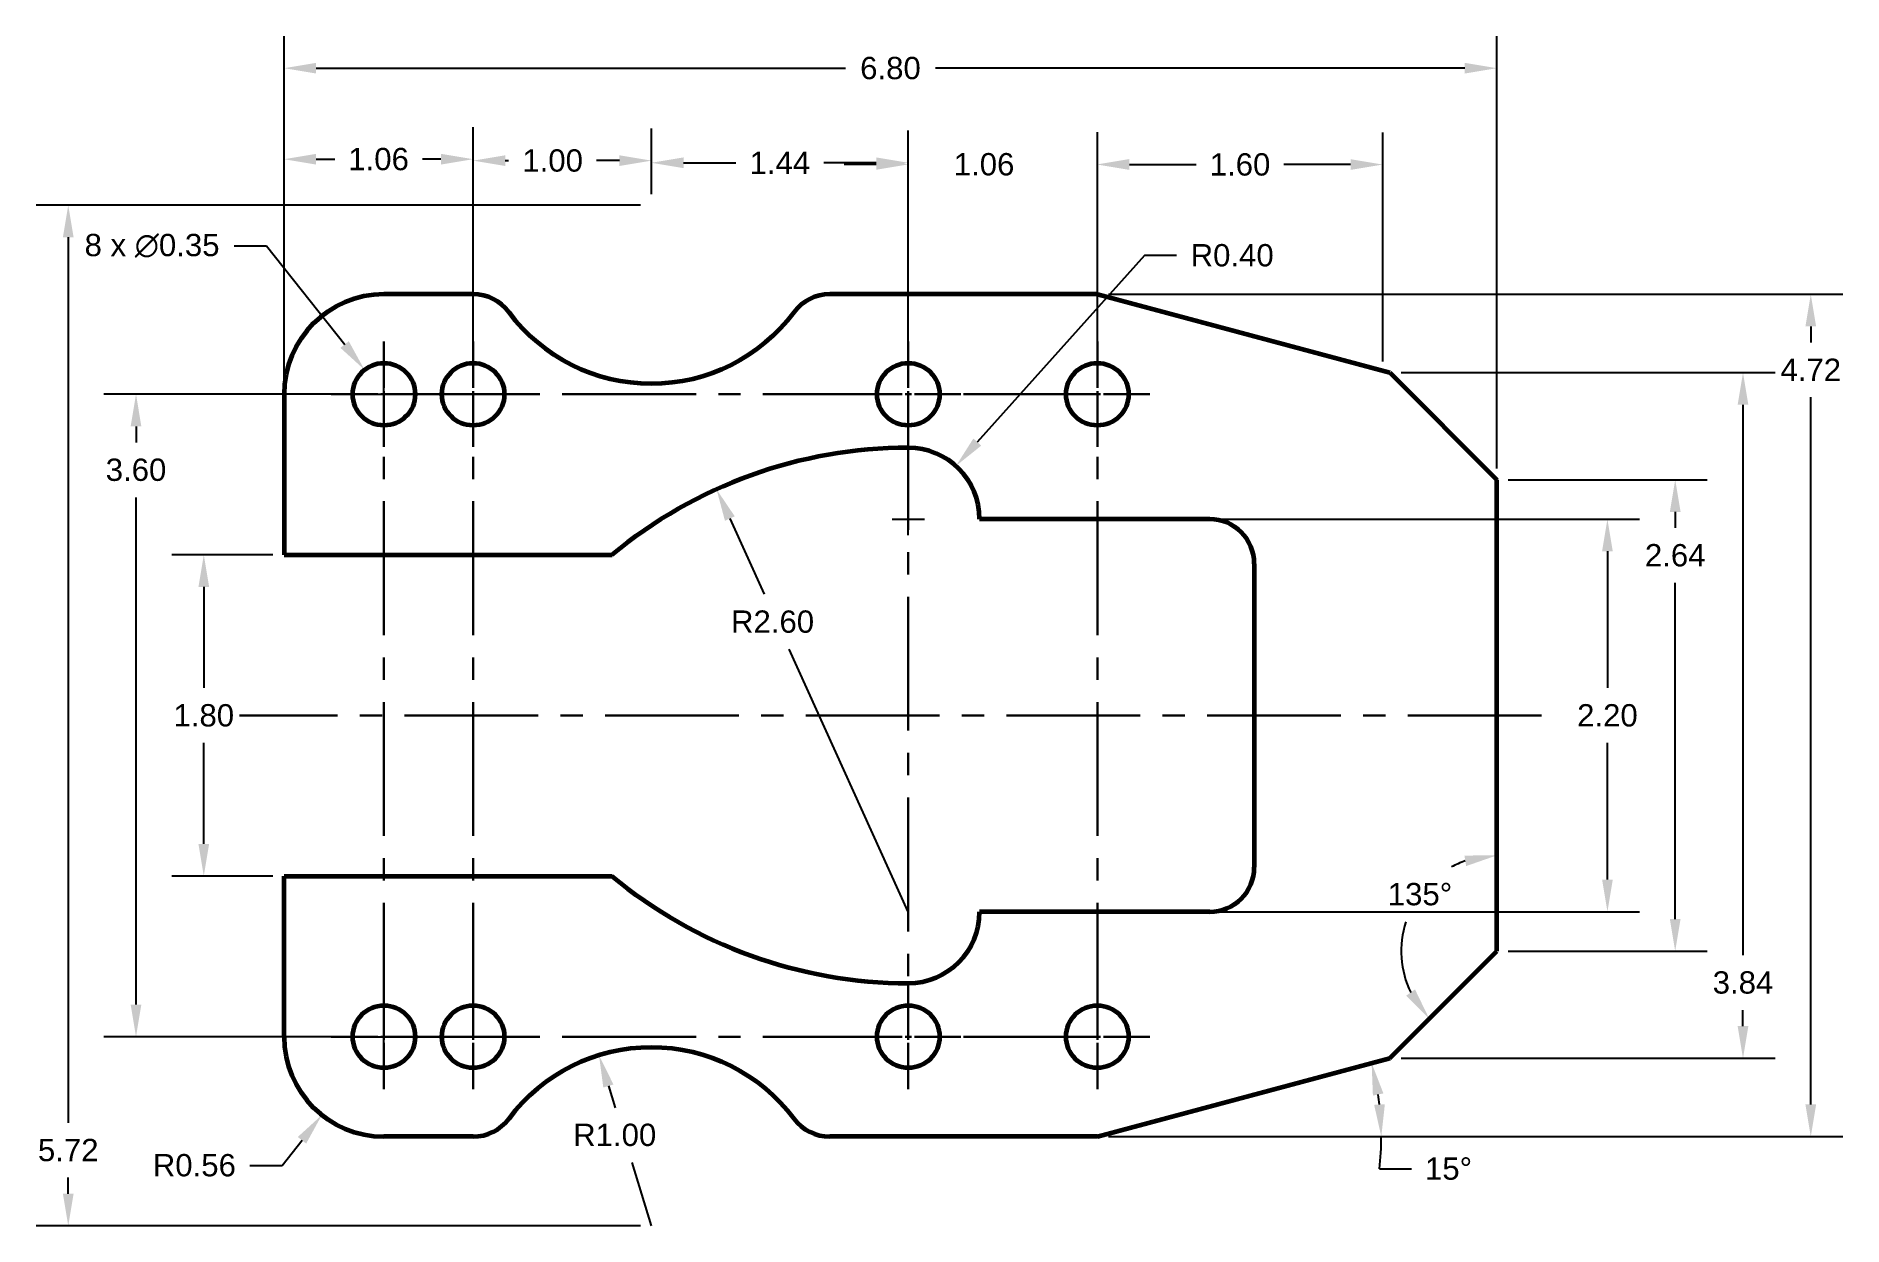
# Model space of a CAD drawing. Header units: inches. Extents: x 0.1 to 10.2, y 1.5 to 8.2.
import ezdxf

# ---------------------------------------------------------------- set-up
doc = ezdxf.new("R2010")
doc.units = ezdxf.units.IN
doc.header["$MEASUREMENT"] = 0
doc.linetypes.add('CENTER2', pattern=[1.125, 0.75, -0.125, 0.125, -0.125])
for name, color, linetype, lineweight in [('Center', 1, 'CENTER2', 30), ('Dimension', 3, 'Continuous', 30), ('Object', 2, 'Continuous', 60)]:
    doc.layers.add(name, color=color, linetype=linetype, lineweight=lineweight)
doc.styles.get("Standard").update_dxf_attribs({"font": 'arial.ttf'})
doc.dimstyles.get("Standard").update_dxf_attribs({"dimtxt": 0.18, "dimasz": 0.18, "dimexe": 0.18, "dimexo": 0.0625, "dimgap": 0.09, "dimtad": 0, "dimtih": 1, "dimtoh": 1, "dimdec": 4, "dimzin": 0, "dimdsep": 46, "dimtxsty": 'Standard', "dimcen": 0.09, "dimadec": 0, "dimazin": 0, "dimtfac": 1, "dimtdec": 4, "dimtofl": 0, "dimtmove": 0, "dimatfit": 3, "dimfxl": 1, "dimtolj": 1, "dimtzin": 0, "dimarcsym": 0})

# ---------------------------------------------------------------- blocks, each defined once
blk = doc.blocks.new('*D1')
at = {"layer": 'Defpoints', "color": 0, "transparency": 16777216}
for p in [(2.56, 7.477), (1.5, 6.16), (2.56, 6.16)]:
    blk.add_point(p, dxfattribs=at)
at = {"layer": 'Dimension', "color": 0, "lineweight": -2, "transparency": 16777216}
for p, q in [((1.5, 6.222), (1.5, 7.657)), ((2.56, 6.222), (2.56, 7.657)), ((1.68, 7.477), (1.784, 7.477)), ((2.38, 7.477), (2.276, 7.477))]:
    blk.add_line(p, q, dxfattribs=at)
at = {"layer": 'Dimension', "color": 0, "transparency": 16777216}
for points in [[(1.68, 7.507), (1.68, 7.447), (1.5, 7.477)], [(2.38, 7.507), (2.38, 7.447), (2.56, 7.477)]]:
    blk.add_solid(points, dxfattribs=at)
at = {"layer": 'Dimension', "color": 0, "transparency": 16777216, "insert": (2.03, 7.477), "char_height": 0.125, "attachment_point": 5}
blk.add_mtext('\\A1;1.06', dxfattribs=at)
blk = doc.blocks.new('*D2')
at = {"layer": 'Defpoints', "color": 0, "transparency": 16777216}
for p in [(3.56, 7.469), (3.56, 7.22), (2.56, 6.16)]:
    blk.add_point(p, dxfattribs=at)
at = {"layer": 'Dimension', "color": 0, "lineweight": -2, "transparency": 16777216}
for p, q in [((2.56, 6.222), (2.56, 7.649)), ((3.56, 7.282), (3.56, 7.649)), ((2.74, 7.469), (2.759, 7.469)), ((3.38, 7.469), (3.252, 7.469))]:
    blk.add_line(p, q, dxfattribs=at)
at = {"layer": 'Dimension', "color": 0, "transparency": 16777216}
for points in [[(2.74, 7.499), (2.74, 7.439), (2.56, 7.469)], [(3.38, 7.499), (3.38, 7.439), (3.56, 7.469)]]:
    blk.add_solid(points, dxfattribs=at)
at = {"layer": 'Dimension', "color": 0, "transparency": 16777216, "insert": (3.006, 7.469), "char_height": 0.125, "attachment_point": 5}
blk.add_mtext('\\A1;1.00', dxfattribs=at)
blk = doc.blocks.new('*D3')
at = {"layer": 'Defpoints', "color": 0, "transparency": 16777216}
for p in [(5, 7.457), (3.56, 7.22), (5, 6.16)]:
    blk.add_point(p, dxfattribs=at)
at = {"layer": 'Dimension', "color": 0, "lineweight": -2, "transparency": 16777216}
for p, q in [((3.56, 7.282), (3.56, 7.637)), ((5, 6.222), (5, 7.637)), ((3.74, 7.457), (4.034, 7.457)), ((4.82, 7.457), (4.526, 7.457))]:
    blk.add_line(p, q, dxfattribs=at)
at = {"layer": 'Dimension', "color": 0, "transparency": 16777216}
for points in [[(3.74, 7.487), (3.74, 7.427), (3.56, 7.457)], [(4.82, 7.487), (4.82, 7.427), (5, 7.457)]]:
    blk.add_solid(points, dxfattribs=at)
at = {"layer": 'Dimension', "color": 0, "transparency": 16777216, "insert": (4.28, 7.457), "char_height": 0.125, "attachment_point": 5}
blk.add_mtext('\\A1;1.44', dxfattribs=at)
blk = doc.blocks.new('*D4')
at = {"layer": 'Defpoints', "color": 0, "transparency": 16777216}
for p in [(6.06, 7.448), (5, 6.16), (6.06, 6.16)]:
    blk.add_point(p, dxfattribs=at)
at = {"layer": 'Dimension', "color": 0, "lineweight": -2, "transparency": 16777216}
for p, q in [((5, 6.222), (5, 7.628)), ((6.06, 6.222), (6.06, 7.628)), ((4.82, 7.448), (4.64, 7.448)), ((6.24, 7.448), (6.42, 7.448))]:
    blk.add_line(p, q, dxfattribs=at)
at = {"layer": 'Dimension', "color": 0, "transparency": 16777216}
for points in [[(4.82, 7.478), (4.82, 7.418), (5, 7.448)], [(6.24, 7.478), (6.24, 7.418), (6.06, 7.448)]]:
    blk.add_solid(points, dxfattribs=at)
at = {"layer": 'Dimension', "color": 0, "transparency": 16777216, "insert": (5.425, 7.448), "char_height": 0.125, "attachment_point": 5}
blk.add_mtext('\\A1;1.06', dxfattribs=at)
blk = doc.blocks.new('*D5')
at = {"layer": 'Defpoints', "color": 0, "transparency": 16777216}
for p in [(7.66, 7.447), (7.66, 6.281), (6.06, 6.16)]:
    blk.add_point(p, dxfattribs=at)
at = {"layer": 'Dimension', "color": 0, "lineweight": -2, "transparency": 16777216}
for p, q in [((6.06, 6.222), (6.06, 7.627)), ((7.66, 6.343), (7.66, 7.627)), ((6.24, 7.447), (6.614, 7.447)), ((7.48, 7.447), (7.106, 7.447))]:
    blk.add_line(p, q, dxfattribs=at)
at = {"layer": 'Dimension', "color": 0, "transparency": 16777216}
for points in [[(6.24, 7.477), (6.24, 7.417), (6.06, 7.447)], [(7.48, 7.477), (7.48, 7.417), (7.66, 7.447)]]:
    blk.add_solid(points, dxfattribs=at)
at = {"layer": 'Dimension', "color": 0, "transparency": 16777216, "insert": (6.86, 7.447), "char_height": 0.125, "attachment_point": 5}
blk.add_mtext('\\A1;1.60', dxfattribs=at)
blk = doc.blocks.new('*D6')
at = {"layer": 'Defpoints', "color": 0, "transparency": 16777216}
for p in [(8.3, 7.987), (1.5, 6.16), (8.3, 5.681)]:
    blk.add_point(p, dxfattribs=at)
at = {"layer": 'Dimension', "color": 0, "lineweight": -2, "transparency": 16777216}
for p, q in [((1.5, 6.222), (1.5, 8.167)), ((8.3, 5.743), (8.3, 8.167)), ((1.68, 7.987), (4.648, 7.987)), ((8.12, 7.987), (5.152, 7.987))]:
    blk.add_line(p, q, dxfattribs=at)
at = {"layer": 'Dimension', "color": 0, "transparency": 16777216}
for points in [[(1.68, 8.017), (1.68, 7.957), (1.5, 7.987)], [(8.12, 8.017), (8.12, 7.957), (8.3, 7.987)]]:
    blk.add_solid(points, dxfattribs=at)
at = {"layer": 'Dimension', "color": 0, "transparency": 16777216, "insert": (4.9, 7.987), "char_height": 0.125, "attachment_point": 5}
blk.add_mtext('\\A1;6.80', dxfattribs=at)
blk = doc.blocks.new('*D7')
at = {"layer": 'Defpoints', "color": 0, "transparency": 16777216}
for p in [(6.69, 5.46), (8.92, 5.46), (6.69, 3.26)]:
    blk.add_point(p, dxfattribs=at)
at = {"layer": 'Dimension', "color": 0, "lineweight": -2, "transparency": 16777216}
for p, q in [((6.753, 5.46), (9.1, 5.46)), ((8.92, 5.28), (8.92, 4.514)), ((8.92, 3.44), (8.92, 4.206)), ((6.753, 3.26), (9.1, 3.26))]:
    blk.add_line(p, q, dxfattribs=at)
at = {"layer": 'Dimension', "color": 0, "transparency": 16777216}
for points in [[(8.89, 5.28), (8.95, 5.28), (8.92, 5.46)], [(8.89, 3.44), (8.95, 3.44), (8.92, 3.26)]]:
    blk.add_solid(points, dxfattribs=at)
at = {"layer": 'Dimension', "color": 0, "transparency": 16777216, "insert": (8.92, 4.36), "char_height": 0.125, "attachment_point": 5}
blk.add_mtext('\\A1;2.20', dxfattribs=at)
blk = doc.blocks.new('*D8')
at = {"layer": 'Defpoints', "color": 0, "transparency": 16777216}
for p in [(8.3, 5.681), (9.3, 5.681), (8.3, 3.039)]:
    blk.add_point(p, dxfattribs=at)
at = {"layer": 'Dimension', "color": 0, "lineweight": -2, "transparency": 16777216}
for p, q in [((8.363, 5.681), (9.48, 5.681)), ((9.3, 5.501), (9.3, 5.411)), ((9.3, 3.219), (9.3, 5.103)), ((8.363, 3.039), (9.48, 3.039))]:
    blk.add_line(p, q, dxfattribs=at)
at = {"layer": 'Dimension', "color": 0, "transparency": 16777216}
for points in [[(9.27, 5.501), (9.33, 5.501), (9.3, 5.681)], [(9.27, 3.219), (9.33, 3.219), (9.3, 3.039)]]:
    blk.add_solid(points, dxfattribs=at)
at = {"layer": 'Dimension', "color": 0, "transparency": 16777216, "insert": (9.3, 5.257), "char_height": 0.125, "attachment_point": 5}
blk.add_mtext('\\A1;2.64', dxfattribs=at)
blk = doc.blocks.new('*D9')
at = {"layer": 'Defpoints', "color": 0, "transparency": 16777216}
for p in [(7.7, 6.281), (9.68, 6.281), (7.7, 2.439)]:
    blk.add_point(p, dxfattribs=at)
at = {"layer": 'Dimension', "color": 0, "lineweight": -2, "transparency": 16777216}
for p, q in [((7.763, 6.281), (9.86, 6.281)), ((9.68, 6.101), (9.68, 3.017)), ((9.68, 2.619), (9.68, 2.709)), ((7.763, 2.439), (9.86, 2.439))]:
    blk.add_line(p, q, dxfattribs=at)
at = {"layer": 'Dimension', "color": 0, "transparency": 16777216}
for points in [[(9.65, 6.101), (9.71, 6.101), (9.68, 6.281)], [(9.65, 2.619), (9.71, 2.619), (9.68, 2.439)]]:
    blk.add_solid(points, dxfattribs=at)
at = {"layer": 'Dimension', "color": 0, "transparency": 16777216, "insert": (9.68, 2.863), "char_height": 0.125, "attachment_point": 5}
blk.add_mtext('\\A1;3.84', dxfattribs=at)
blk = doc.blocks.new('*D10')
at = {"layer": 'Defpoints', "color": 0, "transparency": 16777216}
for p in [(6.06, 6.72), (10.06, 6.72), (6.06, 2)]:
    blk.add_point(p, dxfattribs=at)
at = {"layer": 'Dimension', "color": 0, "lineweight": -2, "transparency": 16777216}
for p, q in [((6.123, 6.72), (10.24, 6.72)), ((10.06, 6.54), (10.06, 6.45)), ((10.06, 2.18), (10.06, 6.144)), ((6.123, 2), (10.24, 2))]:
    blk.add_line(p, q, dxfattribs=at)
at = {"layer": 'Dimension', "color": 0, "transparency": 16777216}
for points in [[(10.03, 6.54), (10.09, 6.54), (10.06, 6.72)], [(10.03, 2.18), (10.09, 2.18), (10.06, 2)]]:
    blk.add_solid(points, dxfattribs=at)
at = {"layer": 'Dimension', "color": 0, "transparency": 16777216, "insert": (10.06, 6.297), "char_height": 0.125, "attachment_point": 5}
blk.add_mtext('\\A1;4.72', dxfattribs=at)
blk = doc.blocks.new('*D11')
at = {"layer": 'Defpoints', "color": 0, "transparency": 16777216}
for p in [(1.05, 5.26), (1.5, 5.26), (1.5, 3.46)]:
    blk.add_point(p, dxfattribs=at)
at = {"layer": 'Dimension', "color": 0, "lineweight": -2, "transparency": 16777216}
for p, q in [((1.438, 5.26), (0.87, 5.26)), ((1.05, 5.08), (1.05, 4.514)), ((1.05, 3.64), (1.05, 4.206)), ((1.438, 3.46), (0.87, 3.46))]:
    blk.add_line(p, q, dxfattribs=at)
at = {"layer": 'Dimension', "color": 0, "transparency": 16777216}
for points in [[(1.02, 5.08), (1.08, 5.08), (1.05, 5.26)], [(1.02, 3.64), (1.08, 3.64), (1.05, 3.46)]]:
    blk.add_solid(points, dxfattribs=at)
at = {"layer": 'Dimension', "color": 0, "transparency": 16777216, "insert": (1.05, 4.36), "char_height": 0.125, "attachment_point": 5}
blk.add_mtext('\\A1;1.80', dxfattribs=at)
blk = doc.blocks.new('*D12')
at = {"layer": 'Defpoints', "color": 0, "transparency": 16777216}
for p in [(0.67, 6.16), (2.06, 6.16), (2.06, 2.56)]:
    blk.add_point(p, dxfattribs=at)
at = {"layer": 'Dimension', "color": 0, "lineweight": -2, "transparency": 16777216}
for p, q in [((1.998, 6.16), (0.49, 6.16)), ((0.67, 5.98), (0.67, 5.89)), ((0.67, 2.74), (0.67, 5.582)), ((1.998, 2.56), (0.49, 2.56))]:
    blk.add_line(p, q, dxfattribs=at)
at = {"layer": 'Dimension', "color": 0, "transparency": 16777216}
for points in [[(0.64, 5.98), (0.7, 5.98), (0.67, 6.16)], [(0.64, 2.74), (0.7, 2.74), (0.67, 2.56)]]:
    blk.add_solid(points, dxfattribs=at)
at = {"layer": 'Dimension', "color": 0, "transparency": 16777216, "insert": (0.67, 5.736), "char_height": 0.125, "attachment_point": 5}
blk.add_mtext('\\A1;3.60', dxfattribs=at)
blk = doc.blocks.new('*D13')
at = {"layer": 'Defpoints', "color": 0, "transparency": 16777216}
for p in [(0.29, 7.22), (3.56, 7.22), (3.56, 1.5)]:
    blk.add_point(p, dxfattribs=at)
at = {"layer": 'Dimension', "color": 0, "lineweight": -2, "transparency": 16777216}
for p, q in [((3.498, 7.22), (0.11, 7.22)), ((0.29, 7.04), (0.29, 2.078)), ((0.29, 1.68), (0.29, 1.77)), ((3.498, 1.5), (0.11, 1.5))]:
    blk.add_line(p, q, dxfattribs=at)
at = {"layer": 'Dimension', "color": 0, "transparency": 16777216}
for points in [[(0.26, 7.04), (0.32, 7.04), (0.29, 7.22)], [(0.26, 1.68), (0.32, 1.68), (0.29, 1.5)]]:
    blk.add_solid(points, dxfattribs=at)
at = {"layer": 'Dimension', "color": 0, "transparency": 16777216, "insert": (0.29, 1.924), "char_height": 0.125, "attachment_point": 5}
blk.add_mtext('\\A1;5.72', dxfattribs=at)
blk = doc.blocks.new('*D14')
at = {"layer": 'Defpoints', "color": 0, "transparency": 16777216}
for p in [(5.267, 5.758), (5, 5.46)]:
    blk.add_point(p, dxfattribs=at)
at = {"layer": 'Dimension', "color": 0, "lineweight": -2, "transparency": 16777216}
for p, q in [((6.324, 6.938), (5.387, 5.892)), ((6.504, 6.938), (6.324, 6.938)), ((5, 5.37), (5, 5.55)), ((4.91, 5.46), (5.09, 5.46))]:
    blk.add_line(p, q, dxfattribs=at)
at = {"layer": 'Dimension', "color": 0, "transparency": 16777216}
blk.add_solid([(5.365, 5.912), (5.409, 5.872), (5.267, 5.758)], dxfattribs=at)
at = {"layer": 'Dimension', "color": 0, "transparency": 16777216, "insert": (6.816, 6.938), "char_height": 0.125, "attachment_point": 5}
blk.add_mtext('\\A1;R0.40', dxfattribs=at)
blk = doc.blocks.new('*D15')
at = {"layer": 'Defpoints', "color": 0, "transparency": 16777216}
for p in [(3.925, 5.627), (5, 3.26)]:
    blk.add_point(p, dxfattribs=at)
at = {"layer": 'Dimension', "color": 0, "lineweight": -2, "transparency": 16777216}
for p, q in [((3.999, 5.463), (4.192, 5.039)), ((5, 3.26), (4.332, 4.732))]:
    blk.add_line(p, q, dxfattribs=at)
at = {"layer": 'Dimension', "color": 0, "transparency": 16777216}
blk.add_solid([(4.027, 5.476), (3.972, 5.451), (3.925, 5.627)], dxfattribs=at)
at = {"layer": 'Dimension', "color": 0, "transparency": 16777216, "insert": (4.239, 4.885), "char_height": 0.125, "attachment_point": 5}
blk.add_mtext('\\A1;R2.60', dxfattribs=at)
blk = doc.blocks.new('*D17')
at = {"layer": 'Defpoints', "color": 0, "transparency": 16777216}
for p in [(3.266, 2.456), (3.56, 1.5)]:
    blk.add_point(p, dxfattribs=at)
at = {"layer": 'Dimension', "color": 0, "lineweight": -2, "transparency": 16777216}
for p, q in [((3.319, 2.284), (3.356, 2.162)), ((3.56, 1.5), (3.451, 1.855))]:
    blk.add_line(p, q, dxfattribs=at)
at = {"layer": 'Dimension', "color": 0, "transparency": 16777216}
blk.add_solid([(3.347, 2.292), (3.29, 2.275), (3.266, 2.456)], dxfattribs=at)
at = {"layer": 'Dimension', "color": 0, "transparency": 16777216, "insert": (3.354, 2.009), "char_height": 0.125, "attachment_point": 5}
blk.add_mtext('\\A1;R1.00', dxfattribs=at)
blk = doc.blocks.new('*D18')
at = {"layer": 'Defpoints', "color": 0, "transparency": 16777216}
for p in [(2.06, 2.56), (1.712, 2.121)]:
    blk.add_point(p, dxfattribs=at)
at = {"layer": 'Dimension', "color": 0, "lineweight": -2, "transparency": 16777216}
for p, q in [((2.06, 2.47), (2.06, 2.65)), ((1.97, 2.56), (2.15, 2.56)), ((1.489, 1.839), (1.601, 1.98)), ((1.309, 1.839), (1.489, 1.839))]:
    blk.add_line(p, q, dxfattribs=at)
at = {"layer": 'Dimension', "color": 0, "transparency": 16777216}
blk.add_solid([(1.577, 1.998), (1.624, 1.961), (1.712, 2.121)], dxfattribs=at)
at = {"layer": 'Dimension', "color": 0, "transparency": 16777216, "insert": (0.997, 1.839), "char_height": 0.125, "attachment_point": 5}
blk.add_mtext('\\A1;R0.56', dxfattribs=at)
blk = doc.blocks.new('*D19')
at = {"layer": 'Defpoints', "color": 0, "transparency": 16777216}
for p in [(1.951, 6.297), (2.169, 6.023)]:
    blk.add_point(p, dxfattribs=at)
at = {"layer": 'Dimension', "color": 0, "lineweight": -2, "transparency": 16777216}
for p, q in [((1.221, 6.992), (1.401, 6.992)), ((1.401, 6.992), (1.84, 6.438)), ((2.06, 6.07), (2.06, 6.25)), ((1.97, 6.16), (2.15, 6.16))]:
    blk.add_line(p, q, dxfattribs=at)
at = {"layer": 'Dimension', "color": 0, "transparency": 16777216}
blk.add_solid([(1.863, 6.457), (1.816, 6.42), (1.951, 6.297)], dxfattribs=at)
at = {"layer": 'Dimension', "color": 0, "transparency": 16777216, "insert": (0.76, 6.992), "char_height": 0.125, "attachment_point": 5}
blk.add_mtext('\\A1;8 x ∅0.35', dxfattribs=at)
blk = doc.blocks.new('*D20')
at = {"layer": 'Defpoints', "color": 0, "transparency": 16777216}
for p in [(8.3, 5.681), (7.764, 3.039), (8.3, 3.039), (8.3, 3.039), (7.7, 2.439)]:
    blk.add_point(p, dxfattribs=at)
at = {"layer": 'Dimension', "color": 0, "lineweight": -2, "transparency": 16777216}
for start, end in [(109.3286, 118.2887), (162.1473, 205.6714)]:
    blk.add_arc((8.3, 3.039), 0.536, start, end, dxfattribs=at)
at = {"layer": 'Dimension', "color": 0, "transparency": 16777216}
for points in [[(8.118, 3.575), (8.128, 3.516), (8.3, 3.576)], [(7.841, 2.825), (7.792, 2.79), (7.921, 2.66)]]:
    blk.add_solid(points, dxfattribs=at)
at = {"layer": 'Dimension', "color": 0, "transparency": 16777216, "insert": (7.869, 3.358), "char_height": 0.125, "attachment_point": 5}
blk.add_mtext('\\A1;135°', dxfattribs=at)
blk = doc.blocks.new('*D21')
at = {"layer": 'Defpoints', "color": 0, "transparency": 16777216}
for p in [(7.7, 2.439), (7.628, 2.276), (4.56, 2), (6.06, 2), (6.06, 2)]:
    blk.add_point(p, dxfattribs=at)
at = {"layer": 'Dimension', "color": 0, "lineweight": -2, "transparency": 16777216}
for p, q in [((6.122, 2), (7.832, 2)), ((7.642, 1.82), (7.822, 1.82))]:
    blk.add_line(p, q, dxfattribs=at)
for start, end in [(6.4816, 8.5184), (353.5184, 0)]:
    blk.add_arc((6.06, 2), 1.592, start, end, dxfattribs=at)
at = {"layer": 'Dimension', "color": 0, "transparency": 16777216}
for points in [[(7.605, 2.23), (7.664, 2.242), (7.598, 2.412)], [(7.672, 2.181), (7.612, 2.178), (7.652, 2)]]:
    blk.add_solid(points, dxfattribs=at)
at = {"layer": 'Dimension', "color": 0, "transparency": 16777216, "insert": (8.029, 1.82), "char_height": 0.125, "attachment_point": 5}
blk.add_mtext('\\A1;15°', dxfattribs=at)
blk = doc.blocks.new('*U22')
at = {"layer": 'Center', "color": 0, "linetype": 'CENTER2', "transparency": 16777216}
for p, q in [((0, 0.035), (0, 0.295)), ((-0.295, 0), (-0.035, 0)), ((0.035, 0), (0.295, 0)), ((0, -0.295), (0, -0.035))]:
    blk.add_line(p, q, dxfattribs=at)
at = {"layer": 'Center', "color": 0, "linetype": 'Continuous', "transparency": 16777216}
for p, q in [((-0.0175, 0), (0.0175, 0)), ((0, -0.0175), (0, 0.0175))]:
    blk.add_line(p, q, dxfattribs=at)
blk = doc.blocks.new('*U23')
at = {"layer": 'Center', "color": 0, "linetype": 'CENTER2', "transparency": 16777216}
for p, q in [((0, 0.035), (0, 0.295)), ((-0.295, 0), (-0.035, 0)), ((0.035, 0), (0.295, 0)), ((0, -0.295), (0, -0.035))]:
    blk.add_line(p, q, dxfattribs=at)
at = {"layer": 'Center', "color": 0, "linetype": 'Continuous', "transparency": 16777216}
for p, q in [((-0.0175, 0), (0.0175, 0)), ((0, -0.0175), (0, 0.0175))]:
    blk.add_line(p, q, dxfattribs=at)
blk = doc.blocks.new('*U24')
at = {"layer": 'Center', "color": 0, "linetype": 'CENTER2', "transparency": 16777216}
for p, q in [((0, 0.035), (0, 0.295)), ((-0.295, 0), (-0.035, 0)), ((0.035, 0), (0.295, 0)), ((0, -0.295), (0, -0.035))]:
    blk.add_line(p, q, dxfattribs=at)
at = {"layer": 'Center', "color": 0, "linetype": 'Continuous', "transparency": 16777216}
for p, q in [((-0.0175, 0), (0.0175, 0)), ((0, -0.0175), (0, 0.0175))]:
    blk.add_line(p, q, dxfattribs=at)
blk = doc.blocks.new('*U25')
at = {"layer": 'Center', "color": 0, "linetype": 'CENTER2', "transparency": 16777216}
for p, q in [((0, 0.035), (0, 0.295)), ((-0.295, 0), (-0.035, 0)), ((0.035, 0), (0.295, 0)), ((0, -0.295), (0, -0.035))]:
    blk.add_line(p, q, dxfattribs=at)
at = {"layer": 'Center', "color": 0, "linetype": 'Continuous', "transparency": 16777216}
for p, q in [((-0.0175, 0), (0.0175, 0)), ((0, -0.0175), (0, 0.0175))]:
    blk.add_line(p, q, dxfattribs=at)
blk = doc.blocks.new('*U26')
at = {"layer": 'Center', "color": 0, "linetype": 'CENTER2', "transparency": 16777216}
for p, q in [((0, 0.035), (0, 0.295)), ((-0.295, 0), (-0.035, 0)), ((0.035, 0), (0.295, 0)), ((0, -0.295), (0, -0.035))]:
    blk.add_line(p, q, dxfattribs=at)
at = {"layer": 'Center', "color": 0, "linetype": 'Continuous', "transparency": 16777216}
for p, q in [((-0.0175, 0), (0.0175, 0)), ((0, -0.0175), (0, 0.0175))]:
    blk.add_line(p, q, dxfattribs=at)
blk = doc.blocks.new('*U27')
at = {"layer": 'Center', "color": 0, "linetype": 'CENTER2', "transparency": 16777216}
for p, q in [((0, 0.035), (0, 0.295)), ((-0.295, 0), (-0.035, 0)), ((0.035, 0), (0.295, 0)), ((0, -0.295), (0, -0.035))]:
    blk.add_line(p, q, dxfattribs=at)
at = {"layer": 'Center', "color": 0, "linetype": 'Continuous', "transparency": 16777216}
for p, q in [((-0.0175, 0), (0.0175, 0)), ((0, -0.0175), (0, 0.0175))]:
    blk.add_line(p, q, dxfattribs=at)
blk = doc.blocks.new('*U28')
at = {"layer": 'Center', "color": 0, "linetype": 'CENTER2', "transparency": 16777216}
for p, q in [((0, 0.035), (0, 0.295)), ((-0.295, 0), (-0.035, 0)), ((0.035, 0), (0.295, 0)), ((0, -0.295), (0, -0.035))]:
    blk.add_line(p, q, dxfattribs=at)
at = {"layer": 'Center', "color": 0, "linetype": 'Continuous', "transparency": 16777216}
for p, q in [((-0.0175, 0), (0.0175, 0)), ((0, -0.0175), (0, 0.0175))]:
    blk.add_line(p, q, dxfattribs=at)
blk = doc.blocks.new('*U29')
at = {"layer": 'Center', "color": 0, "linetype": 'CENTER2', "transparency": 16777216}
for p, q in [((0, 0.035), (0, 0.295)), ((-0.295, 0), (-0.035, 0)), ((0.035, 0), (0.295, 0)), ((0, -0.295), (0, -0.035))]:
    blk.add_line(p, q, dxfattribs=at)
at = {"layer": 'Center', "color": 0, "linetype": 'Continuous', "transparency": 16777216}
for p, q in [((-0.0175, 0), (0.0175, 0)), ((0, -0.0175), (0, 0.0175))]:
    blk.add_line(p, q, dxfattribs=at)

msp = doc.modelspace()

# ---------------------------------------------------------------- linework, layer by layer
at = {"layer": 'Center'}
for p, q in [((2.06, 2.56), (2.06, 6.16)), ((6.06, 6.16), (2.06, 6.16)), ((2.56, 2.56), (2.56, 6.16)), ((5, 6.15), (5, 2.56)), ((6.06, 2.56), (6.06, 6.16)), ((8.55, 4.36), (1.25, 4.36)), ((6.06, 2.56), (2.06, 2.56))]:
    msp.add_line(p, q, dxfattribs=at)
at = {"layer": 'Object'}
for p, q in [((2.56, 6.72), (2.06, 6.72)), ((6.06, 6.72), (4.56, 6.72)), ((6.06, 6.72), (7.7, 6.281)), ((7.7, 6.281), (8.3, 5.681)), ((1.5, 6.16), (1.5, 5.26)), ((8.3, 3.039), (8.3, 5.681)), ((6.69, 5.46), (5.4, 5.46)), ((1.5, 5.26), (3.339, 5.26)), ((6.94, 5.21), (6.94, 3.51)), ((1.5, 2.56), (1.5, 3.46)), ((1.5, 3.46), (3.339, 3.46)), ((6.69, 3.26), (5.4, 3.26)), ((7.7, 2.439), (8.3, 3.039)), ((6.06, 2), (7.7, 2.439)), ((2.56, 2), (2.06, 2)), ((6.06, 2), (4.56, 2))]:
    msp.add_line(p, q, dxfattribs=at)
for centre in [(2.06, 6.16), (2.56, 6.16), (5, 6.16), (6.06, 6.16), (2.06, 2.56), (2.56, 2.56), (5, 2.56), (6.06, 2.56)]:
    msp.add_circle(centre, 0.175, dxfattribs=at)
for centre, radius, start, end in [((2.06, 6.16), 0.56, 90, 180), ((2.56, 6.47), 0.25, 36.8699, 90), ((4.56, 6.47), 0.25, 90, 143.1301), ((3.56, 7.22), 1, 216.8699, 323.1301), ((5, 3.26), 2.6, 90, 129.7151), ((5, 5.46), 0.4, 360, 90), ((6.69, 5.21), 0.25, 0, 90), ((5, 5.46), 2.6, 230.2849, 270), ((6.69, 3.51), 0.25, 270, 0), ((5, 3.26), 0.4, 270, 0), ((2.06, 2.56), 0.56, 180, 270), ((3.56, 1.5), 1, 36.8699, 143.1301), ((2.56, 2.25), 0.25, 270, 323.1301), ((4.56, 2.25), 0.25, 216.8699, 270)]:
    msp.add_arc(centre, radius, start, end, dxfattribs=at)

# ---------------------------------------------------------------- block references
at = {"layer": 'Center', "linetype": 'CENTER2'}
for name, p in [('*U29', (2.06, 6.16)), ('*U28', (2.56, 6.16)), ('*U27', (5, 6.16)), ('*U26', (6.06, 6.16)), ('*U22', (2.06, 2.56)), ('*U23', (2.56, 2.56)), ('*U24', (5, 2.56)), ('*U25', (6.06, 2.56))]:
    msp.add_blockref(name, p, dxfattribs=at)

# ---------------------------------------------------------------- dimensions: what is measured, and where the dimension line sits
at = {"layer": 'Dimension'}
for base, p1, p2, picture, middle in [((8.3, 7.987), (1.5, 6.16), (8.3, 5.681), '*D6', (4.9, 7.987)), ((2.56, 7.477), (1.5, 6.16), (2.56, 6.16), '*D1', (2.03, 7.477)), ((3.56, 7.469), (2.56, 6.16), (3.56, 7.22), '*D2', (3.006, 7.469)), ((5, 7.457), (3.56, 7.22), (5, 6.16), '*D3', (4.28, 7.457)), ((6.06, 7.448), (5, 6.16), (6.06, 6.16), '*D4', (5.425, 7.448)), ((7.66, 7.447), (6.06, 6.16), (7.66, 6.281), '*D5', (6.86, 7.447))]:
    dim = msp.add_linear_dim(base=base, p1=p1, p2=p2, dimstyle='Standard', override={"dimtxt": 0.125, "dimdec": 2}, dxfattribs=at)
    dim.commit()
    dim.dimension.update_dxf_attribs({"geometry": picture, "text_midpoint": middle, "dimtype": 160})
for base, p1, p2, override, picture, middle in [((0.29, 7.22), (3.56, 1.5), (3.56, 7.22), {"dimtxt": 0.125, "dimjust": 1, "dimdec": 2}, '*D13', (0.29, 1.924)), ((10.06, 6.72), (6.06, 2), (6.06, 6.72), {"dimtxt": 0.125, "dimjust": 2, "dimdec": 2}, '*D10', (10.06, 6.297)), ((9.68, 6.281), (7.7, 2.439), (7.7, 6.281), {"dimtxt": 0.125, "dimjust": 1, "dimdec": 2}, '*D9', (9.68, 2.863)), ((0.67, 6.16), (2.06, 2.56), (2.06, 6.16), {"dimtxt": 0.125, "dimjust": 2, "dimdec": 2}, '*D12', (0.67, 5.736)), ((9.3, 5.681), (8.3, 3.039), (8.3, 5.681), {"dimtxt": 0.125, "dimjust": 2, "dimdec": 2}, '*D8', (9.3, 5.257)), ((8.92, 5.46), (6.69, 3.26), (6.69, 5.46), {"dimtxt": 0.125, "dimdec": 2}, '*D7', (8.92, 4.36)), ((1.05, 5.26), (1.5, 3.46), (1.5, 5.26), {"dimtxt": 0.125, "dimdec": 2}, '*D11', (1.05, 4.36))]:
    dim = msp.add_linear_dim(base=base, p1=p1, p2=p2, angle=270, dimstyle='Standard', override=override, dxfattribs=at)
    dim.commit()
    dim.dimension.update_dxf_attribs({"geometry": picture, "text_midpoint": middle})
dim = msp.add_diameter_dim_2p(p1=(2.169, 6.023), p2=(1.951, 6.297), text='8 x <>', dimstyle='Standard', override={"dimtxt": 0.125, "dimdec": 2}, dxfattribs=at)
dim.commit()
dim.dimension.update_dxf_attribs({"geometry": '*D19', "text_midpoint": (0.76, 6.992), "dimtype": 163})
for center, mpoint, override, picture, middle in [((5, 5.46), (5.267, 5.758), {"dimtxt": 0.125, "dimdec": 2}, '*D14', (6.816, 6.938)), ((5, 3.26), (3.925, 5.627), {"dimtxt": 0.125, "dimdec": 2, "dimtmove": 2}, '*D15', (4.239, 4.885)), ((3.56, 1.5), (3.266, 2.456), {"dimtxt": 0.125, "dimdec": 2, "dimtmove": 2}, '*D17', (3.354, 2.009))]:
    dim = msp.add_radius_dim(center=center, mpoint=mpoint, dimstyle='Standard', override=override, dxfattribs=at)
    dim.commit()
    dim.dimension.update_dxf_attribs({"geometry": picture, "text_midpoint": middle, "dimtype": 164})
dim = msp.add_angular_dim_2l(base=(7.764, 3.039), line1=((8.3, 3.039), (8.3, 5.681)), line2=((7.7, 2.439), (8.3, 3.039)), dimstyle='Standard', override={"dimtxt": 0.125, "dimdec": 2}, dxfattribs=at)
dim.commit()
dim.dimension.update_dxf_attribs({"geometry": '*D20', "text_midpoint": (7.869, 3.358), "dimtype": 162})
dim = msp.add_radius_dim(center=(2.06, 2.56), mpoint=(1.712, 2.121), dimstyle='Standard', override={"dimtxt": 0.125, "dimdec": 2}, dxfattribs=at)
dim.commit()
dim.dimension.update_dxf_attribs({"geometry": '*D18', "text_midpoint": (0.997, 1.839)})
dim = msp.add_angular_dim_2l(base=(7.628, 2.276), line1=((6.06, 2), (4.56, 2)), line2=((6.06, 2), (7.7, 2.439)), dimstyle='Standard', override={"dimtxt": 0.125, "dimdec": 2}, dxfattribs=at)
dim.commit()
dim.dimension.update_dxf_attribs({"geometry": '*D21', "text_midpoint": (8.029, 1.82)})

doc.saveas('drawing.dxf')
